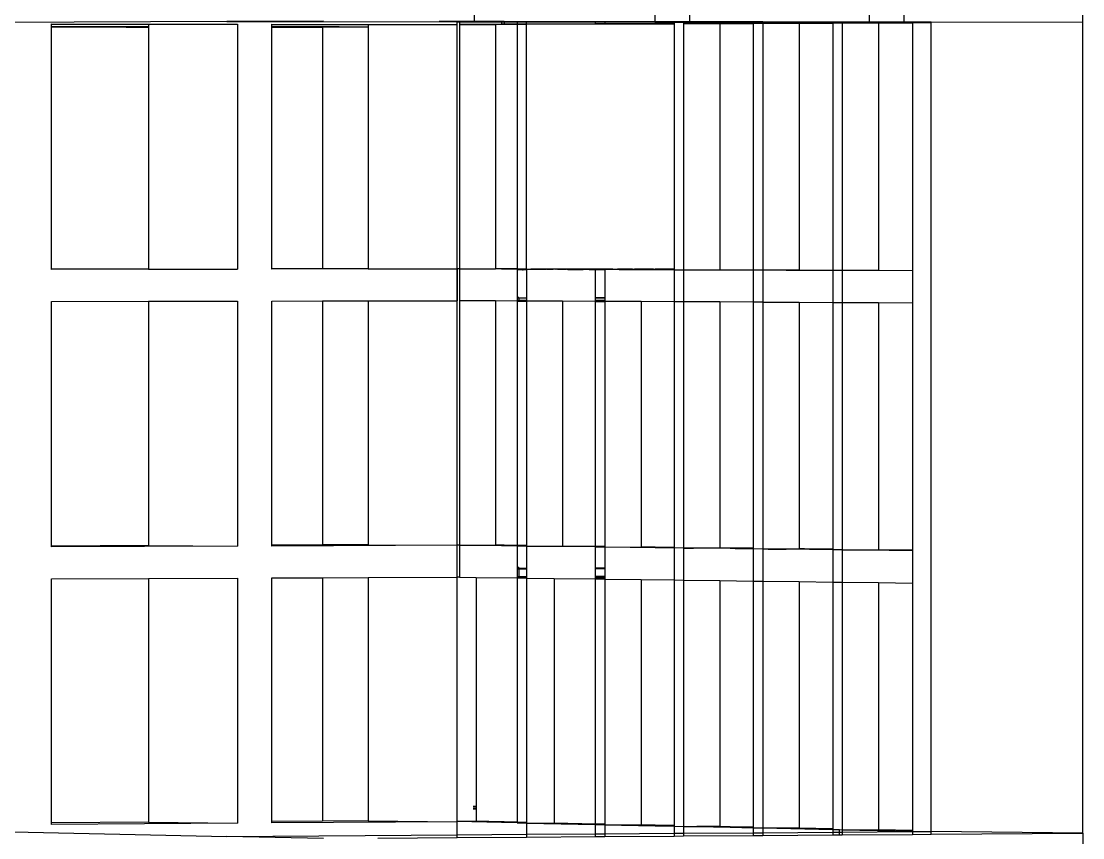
# Model space of a CAD drawing. Extents: x -10531 to 16009, y -6447 to 5372.
# Drawn here: x -9810.9 to -9585, y -144.7 to 29 of the extents above; entities that cross this region are included whole.
import ezdxf

# ---------------------------------------------------------------- set-up
doc = ezdxf.new("R2010")
doc.units = 0
doc.layers.get('0').update_dxf_attribs({"linetype": 'CONTINUOUS'})

msp = doc.modelspace()

# ---------------------------------------------------------------- linework, layer by layer
for p, q in [((-9714.49, 35.97), (-9714.49, 29.03)), ((-9676.1, 35.91), (-9676.1, 28.98)), ((-9668.68, 35.89), (-9668.68, 28.97)), ((-9630.45, 35.83), (-9630.45, 28.92)), ((-9623.06, 35.81), (-9623.06, 28.91)), ((-9585.01, 28.86), (-9585.01, 35.75)), ((-9767.12, 28.99), (-9861.01, 28.59)), ((-9804.47, 28.48), (-9764.85, 28.43)), ((-9804.47, 28.41), (-9804.47, 28.48)), ((-9804.47, 28.41), (-9783.79, 28.39)), ((-9804.47, 27.94), (-9804.47, 28.41)), ((-9804.47, 27.94), (-9783.79, 27.91)), ((-9804.47, 27.83), (-9804.47, 27.94)), ((-9804.47, 27.83), (-9795.69, 27.82)), ((-9804.47, -23.72), (-9804.47, 27.83)), ((-9783.79, 27.84), (-9795.69, 27.82)), ((-9795.69, 27.82), (-9788.53, 27.81)), ((-9783.79, 27.82), (-9788.53, 27.81)), ((-9788.53, 27.81), (-9783.79, 27.8)), ((-9783.79, 28.39), (-9764.85, 28.43)), ((-9783.79, 28.39), (-9783.79, 27.91)), ((-9783.79, 27.91), (-9783.79, 27.84)), ((-9783.79, 27.84), (-9783.79, 27.82)), ((-9783.79, 27.82), (-9783.79, 27.8)), ((-9783.79, 27.8), (-9783.79, -23.69)), ((-9759.67, 29.02), (-9767.12, 28.99)), ((-9767.12, 28.99), (-9759.67, 28.98)), ((-9764.85, 28.43), (-9764.85, -23.73)), ((-9746.54, 29.08), (-9759.67, 29.02)), ((-9759.67, 28.98), (-9759.67, 29.02)), ((-9759.67, 28.98), (-9718.1, 28.92)), ((-9757.55, 28.42), (-9718.1, 28.36)), ((-9757.55, 28.35), (-9757.55, 28.42)), ((-9757.55, 28.35), (-9737.07, 28.32)), ((-9757.55, 27.87), (-9757.55, 28.35)), ((-9757.55, 27.87), (-9743.21, 27.86)), ((-9757.55, 27.82), (-9757.55, 27.87)), ((-9743.21, 27.86), (-9757.55, 27.82)), ((-9757.55, 27.77), (-9757.55, 27.82)), ((-9757.55, 27.77), (-9746.8, 27.75)), ((-9757.55, -23.66), (-9757.55, 27.77)), ((-9737.07, 27.77), (-9746.8, 27.75)), ((-9746.8, 27.75), (-9746.8, -23.65)), ((-9743.21, 27.86), (-9737.07, 27.85)), ((-9737.07, 28.32), (-9718.1, 28.36)), ((-9737.07, 28.32), (-9737.07, 27.85)), ((-9737.07, 27.85), (-9737.07, 27.77)), ((-9737.07, 27.77), (-9737.07, -23.64)), ((-9721.95, 29.05), (-9718.1, 29.04)), ((-9718.1, 28.92), (-9718.1, 29.04)), ((-9718.1, 29.04), (-9717.61, 29.04)), ((-9718.1, 28.36), (-9718.1, 28.92)), ((-9718.1, 28.92), (-9717.61, 28.92)), ((-9718.1, -23.68), (-9718.1, 28.36)), ((-9717.61, 29.04), (-9717.61, 28.92)), ((-9717.61, 29.04), (-9714.49, 29.03)), ((-9717.61, 28.92), (-9717.61, 28.36)), ((-9717.61, 28.92), (-9711.98, 28.91)), ((-9708.68, 28.4), (-9717.61, 28.36)), ((-9717.61, 28.36), (-9717.61, -23.68)), ((-9717.61, 28.36), (-9709.94, 28.36)), ((-9714.49, 29.03), (-9711.98, 29.03)), ((-9711.98, 28.91), (-9711.98, 29.03)), ((-9711.98, 29.03), (-9708.68, 29.03)), ((-9711.98, 28.91), (-9708.68, 28.91)), ((-9709.94, 28.36), (-9709.94, -23.67)), ((-9708.68, 28.36), (-9709.94, 28.36)), ((-9708.68, 29.03), (-9708.68, 28.91)), ((-9708.68, 29.03), (-9708.11, 29.03)), ((-9708.68, 28.91), (-9708.11, 28.91)), ((-9708.68, 28.91), (-9708.68, 28.4)), ((-9708.68, 28.4), (-9708.68, 28.36)), ((-9708.11, 28.4), (-9708.68, 28.4)), ((-9708.11, 28.36), (-9708.68, 28.36)), ((-9708.11, 29.03), (-9708.11, 28.91)), ((-9708.11, 29.03), (-9705.38, 29.02)), ((-9708.11, 28.91), (-9708.11, 28.4)), ((-9708.11, 28.91), (-9705.38, 28.91)), ((-9705.38, 28.42), (-9708.11, 28.4)), ((-9708.11, 28.4), (-9708.11, 28.36)), ((-9705.38, 28.37), (-9708.11, 28.36)), ((-9705.38, 29.02), (-9705.38, 28.91)), ((-9705.38, 29.02), (-9703.37, 29.02)), ((-9705.38, 28.91), (-9705.38, 28.42)), ((-9705.38, 28.91), (-9703.37, 28.9)), ((-9703.37, 28.42), (-9705.38, 28.42)), ((-9705.38, 28.42), (-9703.37, 28.41)), ((-9705.38, 28.42), (-9705.38, 28.37)), ((-9703.37, 28.38), (-9705.38, 28.37)), ((-9705.38, 28.37), (-9705.38, -23.68)), ((-9703.37, 28.9), (-9703.37, 29.02)), ((-9703.37, 29.02), (-9688.72, 29)), ((-9703.37, 28.42), (-9703.37, 28.9)), ((-9703.37, 28.9), (-9688.72, 28.88)), ((-9703.37, 28.42), (-9688.72, 28.49)), ((-9676.02, 28.39), (-9703.37, 28.42)), ((-9703.37, 28.41), (-9703.37, 28.42)), ((-9703.37, 28.38), (-9703.37, 28.41)), ((-9703.37, -23.69), (-9703.37, 28.38)), ((-9688.72, 28.88), (-9688.72, 29)), ((-9688.72, 29), (-9686.7, 29)), ((-9688.72, 28.49), (-9688.72, 28.88)), ((-9688.72, 28.88), (-9686.7, 28.88)), ((-9686.7, 28.49), (-9688.72, 28.49)), ((-9676.02, 28.47), (-9688.72, 28.49)), ((-9686.7, 29), (-9686.7, 28.88)), ((-9686.7, 29), (-9676.1, 28.98)), ((-9686.7, 28.88), (-9686.7, 28.49)), ((-9686.7, 28.88), (-9676.02, 28.87)), ((-9676.02, 28.48), (-9686.7, 28.49)), ((-9676.1, 28.98), (-9676.02, 28.98)), ((-9676.02, 28.98), (-9676.02, 28.87)), ((-9676.02, 28.98), (-9671.97, 28.98)), ((-9676.02, 28.87), (-9676.02, 28.48)), ((-9676.02, 28.87), (-9671.97, 28.86)), ((-9671.97, 28.48), (-9676.02, 28.48)), ((-9676.02, 28.48), (-9676.02, 28.47)), ((-9671.97, 28.47), (-9676.02, 28.47)), ((-9676.02, 28.47), (-9676.02, 28.39)), ((-9671.97, 28.39), (-9676.02, 28.39)), ((-9671.97, 28.98), (-9669.94, 28.97)), ((-9671.97, 28.98), (-9671.97, 28.86)), ((-9671.97, 28.86), (-9671.97, 28.48)), ((-9671.97, 28.86), (-9669.94, 28.86)), ((-9671.97, 28.48), (-9671.97, 28.47)), ((-9671.97, 28.47), (-9671.97, 28.39)), ((-9671.97, 28.39), (-9671.97, -23.7)), ((-9669.94, 28.97), (-9669.94, 28.86)), ((-9669.94, 28.97), (-9668.68, 28.97)), ((-9669.94, 28.86), (-9669.94, 28.56)), ((-9669.94, 28.86), (-9667.1, 28.85)), ((-9669.94, 28.56), (-9667.1, 28.58)), ((-9669.94, 28.56), (-9669.94, -23.84)), ((-9669.94, 28.56), (-9667.1, 28.56)), ((-9668.68, 28.97), (-9667.1, 28.97)), ((-9667.1, 28.97), (-9664.52, 28.97)), ((-9667.1, 28.85), (-9667.1, 28.97)), ((-9667.1, 28.58), (-9667.1, 28.85)), ((-9667.1, 28.85), (-9664.52, 28.85)), ((-9667.1, 28.58), (-9660.01, 28.61)), ((-9667.1, 28.56), (-9667.1, 28.58)), ((-9667.1, 28.56), (-9662.23, 28.55)), ((-9664.52, 28.85), (-9664.52, 28.97)), ((-9664.52, 28.97), (-9660.01, 28.96)), ((-9664.52, 28.85), (-9660.01, 28.84)), ((-9662.23, 28.55), (-9660.01, 28.56)), ((-9662.23, 28.55), (-9662.23, -23.84)), ((-9660.01, 28.84), (-9660.01, 28.96)), ((-9660.01, 28.96), (-9655.14, 28.95)), ((-9660.01, 28.61), (-9660.01, 28.84)), ((-9660.01, 28.84), (-9655.14, 28.84)), ((-9660.01, 28.61), (-9655.14, 28.63)), ((-9660.01, 28.56), (-9660.01, 28.61)), ((-9660.01, 28.56), (-9655.14, 28.58)), ((-9655.14, 28.95), (-9655.14, 28.84)), ((-9655.14, 28.95), (-9653.1, 28.95)), ((-9655.14, 28.84), (-9655.14, 28.63)), ((-9655.14, 28.84), (-9653.1, 28.83)), ((-9655.14, 28.63), (-9653.1, 28.63)), ((-9655.14, 28.63), (-9655.14, 28.58)), ((-9655.14, 28.58), (-9655.14, -23.86)), ((-9653.1, 28.95), (-9653.1, 28.83)), ((-9653.1, 28.95), (-9648.11, 28.94)), ((-9653.1, 28.83), (-9653.1, 28.63)), ((-9653.1, 28.83), (-9648.11, 28.83)), ((-9653.1, 28.63), (-9648.11, 28.66)), ((-9653.1, 28.63), (-9653.1, -23.9)), ((-9653.1, 28.63), (-9648.11, 28.63)), ((-9648.11, 28.94), (-9648.11, 28.83)), ((-9648.11, 28.94), (-9640.58, 28.93)), ((-9648.11, 28.83), (-9648.11, 28.66)), ((-9648.11, 28.83), (-9640.58, 28.82)), ((-9648.11, 28.66), (-9640.58, 28.69)), ((-9648.11, 28.66), (-9648.11, 28.63)), ((-9648.11, 28.63), (-9645.38, 28.63)), ((-9645.38, 28.63), (-9640.58, 28.65)), ((-9645.38, 28.63), (-9645.38, -23.89)), ((-9640.58, 28.93), (-9640.58, 28.82)), ((-9640.58, 28.93), (-9638.22, 28.93)), ((-9640.58, 28.82), (-9640.58, 28.69)), ((-9640.58, 28.82), (-9638.22, 28.81)), ((-9640.58, 28.69), (-9638.22, 28.7)), ((-9640.58, 28.69), (-9640.58, 28.65)), ((-9640.58, 28.65), (-9638.22, 28.66)), ((-9638.22, 28.93), (-9638.22, 28.81)), ((-9638.22, 28.93), (-9636.74, 28.93)), ((-9638.22, 28.81), (-9638.22, 28.7)), ((-9638.22, 28.81), (-9636.74, 28.81)), ((-9638.22, 28.7), (-9636.74, 28.7)), ((-9638.22, 28.7), (-9638.22, 28.66)), ((-9638.22, 28.66), (-9638.22, -23.92)), ((-9636.74, 28.81), (-9636.74, 28.93)), ((-9636.74, 28.93), (-9636.18, 28.93)), ((-9636.74, 28.7), (-9636.74, 28.81)), ((-9636.74, 28.81), (-9636.18, 28.81)), ((-9636.74, 28.7), (-9636.18, 28.71)), ((-9636.18, 28.93), (-9636.18, 28.81)), ((-9636.18, 28.93), (-9630.45, 28.92)), ((-9636.18, 28.81), (-9636.18, 28.71)), ((-9636.18, 28.81), (-9625.78, 28.8)), ((-9636.18, 28.71), (-9625.78, 28.75)), ((-9636.18, 28.71), (-9636.18, -23.96)), ((-9636.18, 28.71), (-9628.44, 28.7)), ((-9630.45, 28.92), (-9625.78, 28.91)), ((-9628.44, 28.7), (-9625.78, 28.71)), ((-9628.44, 28.7), (-9628.44, -23.95)), ((-9625.78, 28.91), (-9623.06, 28.91)), ((-9625.78, 28.91), (-9625.78, 28.8)), ((-9625.78, 28.8), (-9621.23, 28.79)), ((-9625.78, 28.8), (-9625.78, 28.75)), ((-9625.78, 28.75), (-9621.23, 28.77)), ((-9625.78, 28.75), (-9625.78, 28.71)), ((-9625.78, 28.71), (-9621.23, 28.73)), ((-9623.06, 28.91), (-9621.23, 28.91)), ((-9621.23, 28.91), (-9621.23, 28.79)), ((-9621.23, 28.91), (-9617.26, 28.9)), ((-9621.23, 28.79), (-9621.23, 28.77)), ((-9621.23, 28.79), (-9617.26, 28.78)), ((-9621.23, 28.77), (-9621.23, 28.73)), ((-9621.23, 28.73), (-9621.23, -23.98)), ((-9617.26, 28.78), (-9617.26, 28.9)), ((-9617.26, 28.9), (-9585.01, 28.86)), ((-9585.01, 28.86), (-9617.26, 28.78)), ((-9617.26, -143.4), (-9617.26, 28.78)), ((-9585.01, -143.76), (-9585.01, 28.86)), ((-9783.79, -23.69), (-9804.47, -23.72)), ((-9804.47, -23.77), (-9804.47, -23.72)), ((-9764.85, -23.73), (-9804.47, -23.77)), ((-9783.79, -23.69), (-9764.85, -23.73)), ((-9746.8, -23.65), (-9757.55, -23.66)), ((-9757.55, -23.72), (-9757.55, -23.66)), ((-9718.1, -23.68), (-9757.55, -23.72)), ((-9737.07, -23.64), (-9746.8, -23.65)), ((-9737.07, -23.64), (-9718.1, -23.68)), ((-9718.1, -30.45), (-9718.1, -23.68)), ((-9717.61, -23.68), (-9718.1, -23.68)), ((-9718.1, -23.68), (-9718.1, -30.45)), ((-9717.61, -23.68), (-9709.94, -23.67)), ((-9717.61, -23.68), (-9717.61, -30.45)), ((-9708.68, -23.71), (-9717.61, -23.68)), ((-9708.68, -23.67), (-9709.94, -23.67)), ((-9708.68, -23.67), (-9708.68, -23.71)), ((-9708.11, -23.67), (-9708.68, -23.67)), ((-9708.11, -23.71), (-9708.68, -23.71)), ((-9708.11, -23.67), (-9708.11, -23.71)), ((-9706.67, -23.68), (-9708.11, -23.67)), ((-9706.67, -23.71), (-9708.11, -23.71)), ((-9706.67, -23.68), (-9706.67, -23.71)), ((-9705.38, -23.68), (-9706.67, -23.68)), ((-9705.38, -23.72), (-9706.67, -23.71)), ((-9705.38, -23.68), (-9705.38, -23.72)), ((-9704.24, -23.69), (-9705.38, -23.68)), ((-9705.38, -23.73), (-9704.65, -23.72)), ((-9705.38, -23.72), (-9704.65, -23.72)), ((-9705.38, -23.72), (-9705.38, -23.73)), ((-9705.38, -23.73), (-9705.38, -23.74)), ((-9705.38, -23.74), (-9705.38, -23.81)), ((-9705.01, -23.74), (-9705.38, -23.74)), ((-9705.38, -23.81), (-9704.23, -23.8)), ((-9705.38, -23.81), (-9705.38, -29.75)), ((-9705.01, -23.74), (-9704.77, -23.74)), ((-9704.77, -23.74), (-9704.56, -23.74)), ((-9704.65, -23.72), (-9704.24, -23.72)), ((-9704.65, -23.72), (-9704.32, -23.72)), ((-9704.56, -23.74), (-9704.4, -23.74)), ((-9704.4, -23.74), (-9704.29, -23.74)), ((-9704.32, -23.72), (-9704.24, -23.72)), ((-9704.29, -23.74), (-9704.24, -23.74)), ((-9704.24, -23.69), (-9704.24, -23.72)), ((-9704.21, -23.69), (-9704.24, -23.69)), ((-9704.24, -23.72), (-9704.24, -23.74)), ((-9704.24, -23.72), (-9704.21, -23.72)), ((-9704.24, -23.72), (-9704.24, -23.72)), ((-9704.24, -23.72), (-9704.21, -23.72)), ((-9704.24, -23.74), (-9704.24, -23.75)), ((-9704.22, -23.74), (-9704.24, -23.75)), ((-9704.24, -23.74), (-9704.22, -23.74)), ((-9704.23, -23.8), (-9704.24, -23.75)), ((-9704.23, -23.83), (-9704.23, -23.8)), ((-9704.23, -23.8), (-9704.1, -23.8)), ((-9704.23, -23.83), (-9704.1, -23.83)), ((-9704.22, -23.74), (-9704.21, -23.75)), ((-9704.21, -23.69), (-9704.21, -23.72)), ((-9703.37, -23.69), (-9704.21, -23.69)), ((-9704.21, -23.72), (-9703.37, -23.71)), ((-9704.21, -23.72), (-9704.21, -23.75)), ((-9704.21, -23.72), (-9704.21, -23.72)), ((-9704.21, -23.72), (-9703.37, -23.73)), ((-9704.21, -23.72), (-9703.37, -23.72)), ((-9704.21, -23.75), (-9704.1, -23.75)), ((-9703.37, -23.74), (-9704.1, -23.75)), ((-9704.1, -23.8), (-9704.1, -23.75)), ((-9704.1, -23.8), (-9703.37, -23.79)), ((-9704.1, -23.83), (-9704.1, -23.8)), ((-9703.37, -23.82), (-9704.1, -23.83)), ((-9703.37, -23.71), (-9703.37, -23.69)), ((-9703.37, -23.72), (-9703.37, -23.71)), ((-9703.37, -23.73), (-9703.37, -23.72)), ((-9703.37, -23.73), (-9702.46, -23.73)), ((-9703.37, -23.73), (-9703.37, -23.74)), ((-9703.37, -23.74), (-9703.37, -23.79)), ((-9703.37, -23.79), (-9703.37, -23.82)), ((-9703.37, -23.82), (-9703.37, -29.8)), ((-9702.05, -23.72), (-9702.46, -23.73)), ((-9702.46, -23.73), (-9699.47, -23.74)), ((-9699.47, -23.72), (-9702.05, -23.72)), ((-9699.47, -23.72), (-9699.47, -23.74)), ((-9699.46, -23.72), (-9699.47, -23.72)), ((-9699.47, -23.74), (-9699.46, -23.74)), ((-9699.46, -23.72), (-9699.46, -23.74)), ((-9699.2, -23.72), (-9699.46, -23.72)), ((-9699.46, -23.74), (-9699.2, -23.74)), ((-9699.2, -23.72), (-9699.2, -23.74)), ((-9698.81, -23.72), (-9699.2, -23.72)), ((-9699.02, -23.74), (-9699.2, -23.74)), ((-9699.02, -23.74), (-9698.81, -23.74)), ((-9698.47, -23.72), (-9698.81, -23.72)), ((-9698.81, -23.72), (-9698.81, -23.74)), ((-9698.81, -23.74), (-9698.47, -23.73)), ((-9698.81, -23.74), (-9698.47, -23.74)), ((-9698.47, -23.72), (-9698.47, -23.73)), ((-9698.24, -23.72), (-9698.47, -23.72)), ((-9698.47, -23.73), (-9698.47, -23.74)), ((-9698.47, -23.73), (-9698.24, -23.73)), ((-9698.47, -23.74), (-9698.24, -23.74)), ((-9698.24, -23.72), (-9698.24, -23.73)), ((-9697.69, -23.72), (-9698.24, -23.72)), ((-9698.24, -23.73), (-9698.24, -23.74)), ((-9698.24, -23.73), (-9697.69, -23.73)), ((-9698.24, -23.74), (-9697.69, -23.75)), ((-9697.69, -23.72), (-9697.69, -23.73)), ((-9697.14, -23.72), (-9697.69, -23.73)), ((-9697.14, -23.72), (-9697.69, -23.72)), ((-9697.69, -23.73), (-9697.69, -23.75)), ((-9696.77, -23.75), (-9697.69, -23.75)), ((-9697.14, -23.72), (-9697.05, -23.72)), ((-9696.03, -23.72), (-9697.05, -23.72)), ((-9696.03, -23.74), (-9696.77, -23.75)), ((-9696.77, -23.75), (-9696.03, -23.75)), ((-9696.03, -23.72), (-9696.03, -23.74)), ((-9696.02, -23.72), (-9696.03, -23.72)), ((-9696.03, -23.74), (-9696.03, -23.75)), ((-9696.02, -23.74), (-9696.03, -23.74)), ((-9696.03, -23.75), (-9696.02, -23.75)), ((-9696.02, -23.72), (-9696.02, -23.74)), ((-9695.76, -23.72), (-9696.02, -23.72)), ((-9696.02, -23.74), (-9696.02, -23.75)), ((-9695.76, -23.74), (-9696.02, -23.74)), ((-9696.02, -23.75), (-9695.76, -23.75)), ((-9695.76, -23.72), (-9695.76, -23.74)), ((-9695.37, -23.72), (-9695.76, -23.72)), ((-9695.37, -23.73), (-9695.76, -23.74)), ((-9695.76, -23.74), (-9695.76, -23.75)), ((-9695.76, -23.75), (-9695.66, -23.75)), ((-9695.66, -23.75), (-9695.36, -23.75)), ((-9695.37, -23.72), (-9695.37, -23.73)), ((-9695.25, -23.72), (-9695.37, -23.72)), ((-9695.25, -23.73), (-9695.37, -23.73)), ((-9695.36, -23.75), (-9695.37, -23.73)), ((-9695.36, -23.75), (-9695.25, -23.75)), ((-9695.25, -23.72), (-9695.25, -23.73)), ((-9695.22, -23.72), (-9695.25, -23.72)), ((-9695.22, -23.73), (-9695.25, -23.73)), ((-9695.25, -23.75), (-9695.25, -23.73)), ((-9695.22, -23.75), (-9695.25, -23.75)), ((-9695.22, -23.72), (-9695.22, -23.73)), ((-9695.03, -23.72), (-9695.22, -23.72)), ((-9695.03, -23.73), (-9695.22, -23.73)), ((-9695.22, -23.75), (-9695.22, -23.73)), ((-9695.22, -23.75), (-9695.03, -23.75)), ((-9695.03, -23.72), (-9695.03, -23.73)), ((-9694.8, -23.72), (-9695.03, -23.72)), ((-9694.8, -23.73), (-9695.03, -23.73)), ((-9695.03, -23.73), (-9695.03, -23.75)), ((-9694.8, -23.76), (-9695.03, -23.75)), ((-9694.8, -23.72), (-9694.8, -23.73)), ((-9694.75, -23.72), (-9694.8, -23.72)), ((-9694.75, -23.73), (-9694.8, -23.73)), ((-9694.8, -23.73), (-9694.8, -23.76)), ((-9694.75, -23.76), (-9694.8, -23.76)), ((-9694.75, -23.72), (-9694.75, -23.73)), ((-9693.87, -23.72), (-9694.75, -23.72)), ((-9693.87, -23.72), (-9694.75, -23.73)), ((-9694.75, -23.73), (-9694.75, -23.76)), ((-9694.58, -23.76), (-9694.75, -23.76)), ((-9694.58, -23.76), (-9692.3, -23.72)), ((-9694.58, -23.76), (-9692.3, -23.73)), ((-9692.3, -23.73), (-9694.58, -23.76)), ((-9694.58, -23.76), (-9693.99, -23.76)), ((-9692.3, -23.74), (-9693.99, -23.76)), ((-9693.99, -23.76), (-9693.47, -23.76)), ((-9693.78, -23.72), (-9693.87, -23.72)), ((-9692.3, -23.72), (-9693.78, -23.72)), ((-9692.3, -23.75), (-9693.47, -23.76)), ((-9693.47, -23.76), (-9692.67, -23.76)), ((-9692.67, -23.76), (-9692.3, -23.76)), ((-9692.67, -23.76), (-9692.3, -23.76)), ((-9692.3, -23.72), (-9692.27, -23.72)), ((-9692.3, -23.72), (-9692.3, -23.73)), ((-9692.3, -23.73), (-9692.27, -23.73)), ((-9692.3, -23.73), (-9692.3, -23.73)), ((-9692.3, -23.73), (-9692.3, -23.74)), ((-9692.27, -23.73), (-9692.3, -23.73)), ((-9692.27, -23.74), (-9692.3, -23.74)), ((-9692.3, -23.74), (-9692.3, -23.75)), ((-9692.27, -23.75), (-9692.3, -23.75)), ((-9692.3, -23.75), (-9692.3, -23.76)), ((-9692.3, -23.76), (-9692.3, -23.76)), ((-9692.3, -23.76), (-9692.27, -23.76)), ((-9692.3, -23.76), (-9692.27, -23.76)), ((-9692.27, -23.76), (-9687.83, -23.71)), ((-9689.74, -23.71), (-9692.27, -23.74)), ((-9692.27, -23.73), (-9690.61, -23.71)), ((-9689, -23.71), (-9692.27, -23.75)), ((-9692.27, -23.72), (-9692.18, -23.72)), ((-9691.57, -23.71), (-9692.27, -23.73)), ((-9692.27, -23.72), (-9692.27, -23.73)), ((-9692.27, -23.73), (-9692.27, -23.73)), ((-9692.27, -23.73), (-9692.27, -23.74)), ((-9692.27, -23.74), (-9692.27, -23.75)), ((-9692.27, -23.75), (-9692.27, -23.76)), ((-9692.27, -23.76), (-9692.27, -23.76)), ((-9692.27, -23.76), (-9691.98, -23.77)), ((-9691.57, -23.71), (-9692.18, -23.72)), ((-9691.98, -23.77), (-9691.75, -23.77)), ((-9686.83, -23.71), (-9691.75, -23.77)), ((-9691.75, -23.77), (-9691.32, -23.77)), ((-9691.23, -23.71), (-9691.57, -23.71)), ((-9691.32, -23.77), (-9685.87, -23.71)), ((-9690.47, -23.77), (-9691.32, -23.77)), ((-9690.61, -23.71), (-9691.23, -23.71)), ((-9689.74, -23.71), (-9690.61, -23.71)), ((-9685.01, -23.71), (-9690.47, -23.77)), ((-9690.03, -23.77), (-9690.47, -23.77)), ((-9690.03, -23.77), (-9684.08, -23.71)), ((-9690.03, -23.77), (-9688.72, -23.78)), ((-9689, -23.71), (-9689.74, -23.71)), ((-9687.83, -23.71), (-9689, -23.71)), ((-9688.72, -23.8), (-9687.04, -23.78)), ((-9687.79, -23.78), (-9688.72, -23.79)), ((-9688.72, -23.79), (-9687.79, -23.78)), ((-9688.72, -23.79), (-9688.72, -23.78)), ((-9688.72, -23.78), (-9687.79, -23.78)), ((-9688.72, -23.8), (-9688.72, -23.79)), ((-9688.72, -23.79), (-9688.72, -23.79)), ((-9688.72, -23.83), (-9688.72, -23.8)), ((-9686.7, -23.81), (-9688.72, -23.83)), ((-9688.72, -23.84), (-9686.7, -23.81)), ((-9686.7, -23.82), (-9688.72, -23.84)), ((-9686.7, -23.83), (-9688.72, -23.85)), ((-9688.72, -23.84), (-9688.72, -23.83)), ((-9688.72, -23.85), (-9688.72, -23.84)), ((-9688.72, -29.77), (-9688.72, -23.85)), ((-9686.83, -23.71), (-9687.83, -23.71)), ((-9687.55, -23.78), (-9687.79, -23.78)), ((-9680.81, -23.7), (-9687.55, -23.78)), ((-9687.55, -23.78), (-9687.04, -23.78)), ((-9687.01, -23.78), (-9687.04, -23.78)), ((-9679.73, -23.7), (-9687.01, -23.78)), ((-9687.01, -23.78), (-9686.7, -23.78)), ((-9686.5, -23.71), (-9686.83, -23.71)), ((-9679.73, -23.7), (-9686.7, -23.78)), ((-9686.7, -23.78), (-9686.7, -23.81)), ((-9684.77, -23.79), (-9686.7, -23.78)), ((-9686.7, -23.81), (-9686.7, -23.82)), ((-9686.7, -23.82), (-9686.7, -23.83)), ((-9686.7, -23.83), (-9686.7, -29.77)), ((-9685.87, -23.71), (-9686.5, -23.71)), ((-9685.01, -23.71), (-9685.87, -23.71)), ((-9685.01, -23.71), (-9684.08, -23.71)), ((-9684.28, -23.79), (-9684.77, -23.79)), ((-9676.02, -23.7), (-9684.28, -23.79)), ((-9676.46, -23.7), (-9684.28, -23.79)), ((-9683.67, -23.79), (-9684.28, -23.79)), ((-9684.08, -23.71), (-9684, -23.71)), ((-9680.81, -23.7), (-9684, -23.71)), ((-9676.02, -23.71), (-9683.67, -23.79)), ((-9683.67, -23.79), (-9676.02, -23.82)), ((-9680.81, -23.7), (-9680.39, -23.7)), ((-9679.73, -23.7), (-9680.39, -23.7)), ((-9679.51, -23.7), (-9679.73, -23.7)), ((-9676.46, -23.7), (-9679.51, -23.7)), ((-9676.37, -23.7), (-9676.46, -23.7)), ((-9676.37, -23.7), (-9676.02, -23.7)), ((-9676.02, -23.7), (-9676.02, -23.7)), ((-9676.01, -23.7), (-9676.02, -23.7)), ((-9674.79, -23.7), (-9676.02, -23.71)), ((-9676.02, -23.7), (-9676.02, -23.71)), ((-9676.02, -23.71), (-9676.02, -23.82)), ((-9676.02, -23.82), (-9671.97, -23.84)), ((-9675.66, -23.7), (-9676.01, -23.7)), ((-9674.79, -23.7), (-9675.66, -23.7)), ((-9674.77, -23.7), (-9674.79, -23.7)), ((-9671.97, -23.7), (-9674.77, -23.7)), ((-9671.97, -23.7), (-9671.97, -23.84)), ((-9671.97, -23.84), (-9671.97, -30.66)), ((-9671.97, -23.84), (-9669.94, -23.84)), ((-9669.94, -23.84), (-9669.94, -30.67)), ((-9669.94, -23.84), (-9667.1, -23.84)), ((-9669.94, -23.84), (-9667.1, -23.85)), ((-9667.1, -23.85), (-9667.1, -23.84)), ((-9667.1, -23.84), (-9662.23, -23.84)), ((-9667.1, -23.85), (-9660.01, -23.88)), ((-9662.23, -23.84), (-9660.01, -23.84)), ((-9660.01, -23.88), (-9660.01, -23.84)), ((-9660.01, -23.84), (-9655.14, -23.86)), ((-9660.01, -23.88), (-9655.14, -23.89)), ((-9655.14, -23.86), (-9655.14, -23.89)), ((-9655.14, -23.89), (-9655.14, -30.73)), ((-9655.14, -23.89), (-9653.1, -23.9)), ((-9653.1, -23.9), (-9653.1, -30.74)), ((-9653.1, -23.9), (-9648.11, -23.92)), ((-9653.1, -23.9), (-9648.11, -23.9)), ((-9648.11, -23.9), (-9645.38, -23.89)), ((-9648.11, -23.9), (-9648.11, -23.92)), ((-9648.11, -23.92), (-9638.22, -23.95)), ((-9645.38, -23.89), (-9638.22, -23.92)), ((-9638.22, -23.92), (-9638.22, -23.95)), ((-9638.22, -23.95), (-9638.22, -30.81)), ((-9638.22, -23.95), (-9636.18, -23.96)), ((-9636.18, -23.96), (-9628.44, -23.95)), ((-9636.18, -23.96), (-9636.18, -30.82)), ((-9636.18, -23.96), (-9621.23, -24.01)), ((-9628.44, -23.95), (-9621.23, -23.98)), ((-9621.23, -23.98), (-9621.23, -24.01)), ((-9621.23, -24.01), (-9621.23, -30.89)), ((-9804.47, -30.58), (-9783.79, -30.55)), ((-9804.47, -82.64), (-9804.47, -30.58)), ((-9783.79, -30.55), (-9764.85, -30.52)), ((-9783.79, -30.55), (-9783.79, -82.55)), ((-9764.85, -30.52), (-9764.85, -82.68)), ((-9757.55, -30.51), (-9746.8, -30.49)), ((-9757.55, -82.45), (-9757.55, -30.51)), ((-9746.8, -30.49), (-9737.07, -30.48)), ((-9746.8, -30.49), (-9746.8, -82.41)), ((-9737.07, -30.48), (-9718.1, -30.45)), ((-9737.07, -30.48), (-9737.07, -82.37)), ((-9718.1, -82.49), (-9718.1, -30.45)), ((-9717.61, -30.45), (-9717.61, -82.49)), ((-9709.94, -30.49), (-9717.61, -30.45)), ((-9709.94, -30.49), (-9709.94, -82.47)), ((-9705.38, -30.51), (-9709.94, -30.49)), ((-9705.01, -29.75), (-9705.38, -29.75)), ((-9705.38, -29.75), (-9705.38, -29.8)), ((-9705.38, -29.8), (-9705.01, -29.8)), ((-9705.38, -29.8), (-9705.38, -29.85)), ((-9705.38, -29.85), (-9705.01, -29.85)), ((-9705.38, -29.85), (-9705.38, -30.42)), ((-9705.01, -30.42), (-9705.38, -30.42)), ((-9705.38, -30.42), (-9705.38, -30.45)), ((-9705.38, -30.45), (-9705.01, -30.46)), ((-9705.38, -30.45), (-9705.38, -30.46)), ((-9705.01, -30.46), (-9705.38, -30.46)), ((-9705.38, -30.46), (-9705.38, -30.51)), ((-9705.38, -30.51), (-9703.37, -30.5)), ((-9703.37, -30.52), (-9705.38, -30.51)), ((-9705.38, -30.51), (-9705.38, -82.52)), ((-9705.01, -29.75), (-9705.01, -29.8)), ((-9705.01, -29.8), (-9703.37, -29.8)), ((-9705.01, -29.8), (-9705.01, -29.85)), ((-9705.01, -29.85), (-9703.37, -29.85)), ((-9705.01, -29.85), (-9705.01, -30.42)), ((-9703.37, -30.42), (-9705.01, -30.42)), ((-9705.01, -30.42), (-9705.01, -30.46)), ((-9705.01, -30.46), (-9705.01, -30.46)), ((-9705.01, -30.46), (-9703.37, -30.46)), ((-9703.37, -30.47), (-9705.01, -30.46)), ((-9703.37, -29.8), (-9703.37, -29.85)), ((-9703.37, -29.85), (-9703.37, -30.42)), ((-9703.37, -30.42), (-9703.37, -30.46)), ((-9703.37, -30.46), (-9703.37, -30.47)), ((-9703.37, -30.47), (-9703.37, -30.5)), ((-9703.37, -30.5), (-9703.37, -30.52)), ((-9695.69, -30.55), (-9703.37, -30.52)), ((-9703.37, -30.52), (-9703.37, -82.55)), ((-9695.69, -30.55), (-9695.69, -82.64)), ((-9688.72, -30.58), (-9695.69, -30.55)), ((-9688.72, -29.77), (-9686.7, -29.77)), ((-9688.72, -29.83), (-9688.72, -29.77)), ((-9688.72, -29.83), (-9686.7, -29.83)), ((-9688.72, -30.4), (-9688.72, -29.83)), ((-9686.7, -30.4), (-9688.72, -30.4)), ((-9688.72, -30.49), (-9688.72, -30.4)), ((-9686.7, -30.48), (-9688.72, -30.49)), ((-9688.72, -30.5), (-9688.72, -30.49)), ((-9686.7, -30.5), (-9688.72, -30.5)), ((-9688.72, -30.53), (-9688.72, -30.5)), ((-9688.72, -30.53), (-9686.7, -30.54)), ((-9688.72, -30.54), (-9688.72, -30.53)), ((-9686.7, -30.55), (-9688.72, -30.54)), ((-9688.72, -30.58), (-9688.72, -30.54)), ((-9686.7, -30.59), (-9688.72, -30.58)), ((-9688.72, -30.58), (-9686.7, -30.58)), ((-9688.72, -82.72), (-9688.72, -30.58)), ((-9686.7, -29.77), (-9686.7, -29.83)), ((-9686.7, -29.83), (-9686.7, -30.4)), ((-9686.7, -30.4), (-9686.7, -30.48)), ((-9686.7, -30.48), (-9686.7, -30.5)), ((-9686.7, -30.5), (-9686.7, -30.54)), ((-9686.7, -30.54), (-9686.7, -30.55)), ((-9686.7, -30.55), (-9686.7, -30.58)), ((-9686.7, -30.58), (-9686.7, -30.59)), ((-9686.7, -30.59), (-9686.7, -82.75)), ((-9679, -30.63), (-9686.7, -30.59)), ((-9679, -30.63), (-9679, -82.84)), ((-9671.97, -30.66), (-9679, -30.63)), ((-9669.94, -30.67), (-9671.97, -30.66)), ((-9671.97, -30.66), (-9671.97, -82.93)), ((-9669.94, -30.67), (-9669.94, -83.07)), ((-9662.23, -30.7), (-9669.94, -30.67)), ((-9662.23, -30.7), (-9662.23, -83.05)), ((-9655.14, -30.73), (-9662.23, -30.7)), ((-9653.1, -30.74), (-9655.14, -30.73)), ((-9655.14, -30.73), (-9655.14, -83.13)), ((-9653.1, -30.74), (-9653.1, -83.28)), ((-9653.1, -30.74), (-9645.38, -30.78)), ((-9645.38, -30.78), (-9645.38, -83.25)), ((-9645.38, -30.78), (-9638.22, -30.81)), ((-9638.22, -30.81), (-9636.18, -30.82)), ((-9638.22, -30.81), (-9638.22, -83.34)), ((-9636.18, -30.82), (-9636.18, -83.48)), ((-9636.18, -30.82), (-9628.44, -30.85)), ((-9628.44, -30.85), (-9628.44, -83.46)), ((-9628.44, -30.85), (-9621.23, -30.89)), ((-9621.23, -30.89), (-9621.23, -83.55)), ((-9783.79, -82.55), (-9804.47, -82.64)), ((-9804.47, -82.83), (-9804.47, -82.64)), ((-9764.85, -82.68), (-9804.47, -82.83)), ((-9783.79, -82.55), (-9764.85, -82.68)), ((-9746.8, -82.41), (-9757.55, -82.45)), ((-9757.55, -82.65), (-9757.55, -82.45)), ((-9718.1, -82.49), (-9757.55, -82.65)), ((-9737.07, -82.37), (-9746.8, -82.41)), ((-9737.07, -82.37), (-9718.1, -82.49)), ((-9717.61, -82.49), (-9718.1, -82.49)), ((-9718.1, -89.23), (-9718.1, -82.49)), ((-9718.1, -82.49), (-9718.1, -82.49)), ((-9717.61, -82.49), (-9709.94, -82.47)), ((-9717.61, -82.49), (-9717.61, -89.23)), ((-9708.68, -82.6), (-9717.61, -82.49)), ((-9708.68, -82.48), (-9709.94, -82.47)), ((-9708.68, -82.48), (-9708.68, -82.6)), ((-9708.11, -82.49), (-9708.68, -82.48)), ((-9708.11, -82.61), (-9708.68, -82.6)), ((-9708.11, -82.49), (-9708.11, -82.61)), ((-9705.38, -82.52), (-9708.11, -82.49)), ((-9705.38, -82.64), (-9708.11, -82.61)), ((-9705.38, -82.52), (-9705.38, -82.64)), ((-9703.37, -82.55), (-9705.38, -82.52)), ((-9705.38, -82.64), (-9703.37, -82.63)), ((-9703.37, -82.66), (-9705.38, -82.64)), ((-9705.38, -82.64), (-9705.38, -87.2)), ((-9703.37, -82.55), (-9703.37, -82.63)), ((-9703.37, -82.63), (-9703.37, -82.66)), ((-9703.37, -82.66), (-9695.69, -82.64)), ((-9688.72, -82.84), (-9703.37, -82.66)), ((-9703.37, -82.66), (-9703.37, -87.34)), ((-9688.72, -82.72), (-9695.69, -82.64)), ((-9688.72, -82.84), (-9688.72, -82.72)), ((-9686.7, -82.75), (-9688.72, -82.72)), ((-9686.7, -82.87), (-9688.72, -82.84)), ((-9688.72, -82.84), (-9686.7, -82.84)), ((-9688.72, -87.28), (-9688.72, -82.84)), ((-9686.7, -82.75), (-9686.7, -82.84)), ((-9686.7, -82.87), (-9679, -82.84)), ((-9686.7, -82.84), (-9686.7, -82.87)), ((-9676.02, -83), (-9686.7, -82.87)), ((-9686.7, -82.87), (-9686.7, -87.27)), ((-9676.02, -82.88), (-9679, -82.84)), ((-9676.02, -82.88), (-9676.02, -83)), ((-9671.97, -82.93), (-9676.02, -82.88)), ((-9671.97, -83.05), (-9676.02, -83)), ((-9671.97, -82.93), (-9671.97, -83.05)), ((-9671.97, -83.05), (-9671.97, -89.87)), ((-9669.94, -83.07), (-9671.97, -83.05)), ((-9669.94, -83.07), (-9669.94, -89.9)), ((-9669.94, -83.07), (-9668.11, -83.07)), ((-9668.11, -83.09), (-9669.94, -83.07)), ((-9668.11, -83.09), (-9668.11, -83.07)), ((-9668.11, -83.07), (-9667.98, -83.07)), ((-9667.99, -83.1), (-9668.11, -83.09)), ((-9667.99, -83.1), (-9667.98, -83.07)), ((-9667.81, -83.1), (-9667.99, -83.1)), ((-9667.98, -83.07), (-9667.81, -83.07)), ((-9667.81, -83.07), (-9667.1, -83.06)), ((-9667.81, -83.1), (-9667.81, -83.07)), ((-9667.1, -83.11), (-9667.81, -83.1)), ((-9667.1, -83.06), (-9662.23, -83.05)), ((-9667.1, -83.11), (-9667.1, -83.06)), ((-9660.01, -83.19), (-9667.1, -83.11)), ((-9660.01, -83.07), (-9662.23, -83.05)), ((-9660.01, -83.19), (-9660.01, -83.07)), ((-9655.14, -83.13), (-9660.01, -83.07)), ((-9658.88, -83.21), (-9660.01, -83.19)), ((-9658.88, -83.21), (-9655.14, -83.19)), ((-9655.14, -83.25), (-9658.88, -83.21)), ((-9655.14, -83.13), (-9655.14, -83.19)), ((-9655.14, -83.19), (-9655.14, -83.25)), ((-9655.14, -83.25), (-9655.14, -90.09)), ((-9653.1, -83.28), (-9655.14, -83.25)), ((-9653.1, -83.28), (-9648.11, -83.26)), ((-9653.1, -83.28), (-9653.1, -90.12)), ((-9651.94, -83.29), (-9653.1, -83.28)), ((-9651.94, -83.29), (-9648.11, -83.28)), ((-9648.11, -83.34), (-9651.94, -83.29)), ((-9648.11, -83.26), (-9645.38, -83.25)), ((-9648.11, -83.26), (-9648.11, -83.28)), ((-9648.11, -83.28), (-9644.23, -83.27)), ((-9648.11, -83.28), (-9648.11, -83.34)), ((-9638.22, -83.46), (-9648.11, -83.34)), ((-9644.23, -83.27), (-9645.38, -83.25)), ((-9638.22, -83.34), (-9644.23, -83.27)), ((-9638.22, -83.34), (-9638.22, -83.46)), ((-9638.22, -83.46), (-9638.22, -90.31)), ((-9636.18, -83.48), (-9638.22, -83.46)), ((-9636.18, -83.48), (-9628.44, -83.46)), ((-9636.18, -83.48), (-9636.18, -90.34)), ((-9621.23, -83.67), (-9636.18, -83.48)), ((-9621.23, -83.55), (-9628.44, -83.46)), ((-9621.23, -83.55), (-9621.23, -83.67)), ((-9621.23, -83.67), (-9621.23, -90.54)), ((-9705.01, -87.2), (-9705.38, -87.2)), ((-9705.38, -87.2), (-9705.01, -87.2)), ((-9705.38, -87.2), (-9705.38, -87.35)), ((-9705.38, -87.2), (-9705.38, -87.2)), ((-9705.38, -87.35), (-9705.01, -87.35)), ((-9705.38, -87.35), (-9705.38, -87.51)), ((-9705.38, -87.51), (-9705.01, -87.51)), ((-9705.38, -87.51), (-9705.38, -89.18)), ((-9705.01, -87.2), (-9705.01, -87.35)), ((-9705.01, -87.35), (-9703.37, -87.34)), ((-9705.01, -87.35), (-9705.01, -87.51)), ((-9705.01, -87.51), (-9703.37, -87.5)), ((-9705.01, -87.51), (-9705.01, -89.18)), ((-9703.37, -87.34), (-9703.37, -87.5)), ((-9703.37, -87.5), (-9703.37, -89.18)), ((-9688.72, -87.28), (-9686.7, -87.27)), ((-9688.72, -87.44), (-9688.72, -87.28)), ((-9688.72, -87.44), (-9686.7, -87.43)), ((-9688.72, -89.13), (-9688.72, -87.44)), ((-9686.7, -87.27), (-9686.7, -87.43)), ((-9686.7, -87.43), (-9686.7, -89.12)), ((-9804.47, -89.64), (-9783.79, -89.55)), ((-9804.47, -141.55), (-9804.47, -89.64)), ((-9783.79, -89.55), (-9764.85, -89.47)), ((-9783.79, -89.55), (-9783.79, -141.42)), ((-9764.85, -89.47), (-9764.85, -141.62)), ((-9757.55, -89.44), (-9746.8, -89.39)), ((-9757.55, -141.24), (-9757.55, -89.44)), ((-9746.8, -89.39), (-9737.07, -89.35)), ((-9746.8, -89.39), (-9746.8, -141.17)), ((-9737.07, -89.35), (-9718.1, -89.27)), ((-9737.07, -89.35), (-9737.07, -141.1)), ((-9718.1, -89.23), (-9717.61, -89.23)), ((-9718.1, -89.26), (-9718.1, -89.23)), ((-9717.61, -89.27), (-9718.1, -89.26)), ((-9718.1, -89.27), (-9718.1, -89.26)), ((-9718.1, -141.25), (-9718.1, -89.27)), ((-9717.61, -89.23), (-9717.61, -89.27)), ((-9717.61, -89.27), (-9714.12, -89.31)), ((-9714.12, -89.31), (-9705.38, -89.43)), ((-9714.12, -89.31), (-9714.12, -138.05)), ((-9705.01, -89.18), (-9705.38, -89.18)), ((-9705.38, -89.18), (-9705.38, -89.33)), ((-9705.38, -89.33), (-9705.38, -89.43)), ((-9705.38, -89.33), (-9705.01, -89.34)), ((-9703.37, -89.42), (-9705.38, -89.43)), ((-9705.38, -89.43), (-9703.37, -89.46)), ((-9705.38, -89.43), (-9705.38, -141.41)), ((-9705.01, -89.18), (-9705.01, -89.34)), ((-9703.37, -89.18), (-9705.01, -89.18)), ((-9705.01, -89.34), (-9703.37, -89.36)), ((-9703.37, -89.18), (-9703.37, -89.36)), ((-9703.37, -89.36), (-9703.37, -89.42)), ((-9703.37, -89.42), (-9703.37, -89.46)), ((-9703.37, -89.46), (-9697.52, -89.53)), ((-9703.37, -89.46), (-9703.37, -141.45)), ((-9697.52, -89.53), (-9697.52, -141.57)), ((-9697.52, -89.53), (-9688.72, -89.65)), ((-9686.7, -89.12), (-9688.72, -89.13)), ((-9688.72, -89.37), (-9688.72, -89.13)), ((-9686.7, -89.36), (-9688.72, -89.37)), ((-9688.72, -89.4), (-9688.72, -89.37)), ((-9686.7, -89.4), (-9688.72, -89.4)), ((-9688.72, -89.49), (-9688.72, -89.4)), ((-9688.72, -89.49), (-9686.7, -89.52)), ((-9688.72, -89.55), (-9688.72, -89.49)), ((-9688.72, -89.55), (-9686.7, -89.58)), ((-9688.72, -89.65), (-9688.72, -89.55)), ((-9688.72, -89.65), (-9686.7, -89.64)), ((-9688.72, -89.65), (-9686.7, -89.68)), ((-9688.72, -141.76), (-9688.72, -89.65)), ((-9686.7, -89.12), (-9686.7, -89.36)), ((-9686.7, -89.36), (-9686.7, -89.4)), ((-9686.7, -89.4), (-9686.7, -89.52)), ((-9686.7, -89.52), (-9686.7, -89.58)), ((-9686.7, -89.58), (-9686.7, -89.64)), ((-9686.7, -89.64), (-9686.7, -89.68)), ((-9686.7, -89.68), (-9686.7, -141.8)), ((-9686.7, -89.68), (-9679, -89.78)), ((-9679, -89.78), (-9679, -141.91)), ((-9679, -89.78), (-9671.97, -89.87)), ((-9671.97, -89.87), (-9669.94, -89.9)), ((-9671.97, -89.87), (-9671.97, -142.06)), ((-9669.94, -89.9), (-9669.94, -142.3)), ((-9669.94, -89.9), (-9662.23, -90)), ((-9662.23, -90), (-9662.23, -142.26)), ((-9662.23, -90), (-9655.14, -90.09)), ((-9655.14, -90.09), (-9653.1, -90.12)), ((-9655.14, -90.09), (-9655.14, -142.41)), ((-9653.1, -90.12), (-9653.1, -142.65)), ((-9653.1, -90.12), (-9645.38, -90.22)), ((-9645.38, -90.22), (-9645.38, -142.61)), ((-9645.38, -90.22), (-9638.22, -90.31)), ((-9638.22, -90.31), (-9636.18, -90.34)), ((-9638.22, -90.31), (-9638.22, -142.76)), ((-9636.18, -90.34), (-9636.18, -143.01)), ((-9636.18, -90.34), (-9628.44, -90.44)), ((-9628.44, -90.44), (-9628.44, -142.96)), ((-9628.44, -90.44), (-9621.23, -90.54)), ((-9621.23, -90.54), (-9621.23, -143.11)), ((-9714.12, -138.05), (-9714.71, -138.05)), ((-9714.12, -138.1), (-9714.71, -138.1)), ((-9714.71, -138.34), (-9714.12, -138.33)), ((-9714.12, -138.49), (-9714.71, -138.48)), ((-9714.71, -138.58), (-9714.12, -138.58)), ((-9714.12, -138.05), (-9714.12, -138.1)), ((-9714.12, -138.1), (-9714.12, -138.33)), ((-9714.12, -138.33), (-9714.12, -138.49)), ((-9714.12, -138.49), (-9714.12, -138.58)), ((-9714.12, -138.58), (-9714.12, -141.23)), ((-9783.79, -141.42), (-9804.47, -141.55)), ((-9804.47, -141.89), (-9804.47, -141.55)), ((-9764.85, -141.62), (-9804.47, -141.89)), ((-9783.79, -141.42), (-9764.85, -141.62)), ((-9746.8, -141.17), (-9757.55, -141.24)), ((-9757.55, -141.57), (-9757.55, -141.24)), ((-9718.1, -141.31), (-9757.55, -141.57)), ((-9737.07, -141.1), (-9746.8, -141.17)), ((-9737.07, -141.1), (-9718.1, -141.31)), ((-9714.12, -141.23), (-9718.1, -141.25)), ((-9718.1, -141.3), (-9718.1, -141.25)), ((-9708.68, -141.49), (-9718.1, -141.3)), ((-9718.1, -141.31), (-9718.1, -141.3)), ((-9718.1, -144.09), (-9718.1, -141.31)), ((-9708.68, -141.34), (-9714.12, -141.23)), ((-9708.68, -141.34), (-9708.68, -141.49)), ((-9708.11, -141.35), (-9708.68, -141.34)), ((-9708.11, -141.51), (-9708.68, -141.49)), ((-9708.11, -141.35), (-9708.11, -141.51)), ((-9705.38, -141.41), (-9708.11, -141.35)), ((-9705.38, -141.56), (-9708.11, -141.51)), ((-9705.38, -141.41), (-9705.38, -141.56)), ((-9703.37, -141.45), (-9705.38, -141.41)), ((-9703.37, -141.55), (-9705.38, -141.56)), ((-9705.38, -141.56), (-9703.37, -141.6)), ((-9703.37, -141.45), (-9703.37, -141.55)), ((-9703.37, -141.55), (-9703.37, -141.6)), ((-9703.37, -141.6), (-9697.52, -141.57)), ((-9703.37, -141.6), (-9688.72, -141.91)), ((-9703.37, -141.6), (-9703.37, -143.99)), ((-9697.52, -141.57), (-9688.72, -141.76)), ((-9688.72, -141.91), (-9688.72, -141.76)), ((-9688.72, -141.76), (-9686.7, -141.8)), ((-9688.72, -141.91), (-9686.7, -141.9)), ((-9688.72, -141.91), (-9686.7, -141.95)), ((-9688.72, -143.89), (-9688.72, -141.91)), ((-9686.7, -141.8), (-9686.7, -141.9)), ((-9686.7, -141.9), (-9686.7, -141.95)), ((-9686.7, -141.95), (-9679, -141.91)), ((-9686.7, -141.95), (-9686.7, -143.88)), ((-9686.7, -141.95), (-9676.02, -142.18)), ((-9679, -141.91), (-9676.02, -141.97)), ((-9676.02, -141.97), (-9676.02, -142.18)), ((-9676.02, -141.97), (-9671.97, -142.06)), ((-9676.02, -142.18), (-9671.97, -142.26)), ((-9671.97, -142.06), (-9671.97, -142.26)), ((-9671.97, -142.26), (-9669.94, -142.3)), ((-9671.97, -142.26), (-9671.97, -143.78)), ((-9669.94, -142.3), (-9667.1, -142.29)), ((-9669.94, -142.3), (-9669.94, -143.76)), ((-9669.94, -142.3), (-9667.1, -142.36)), ((-9667.1, -142.29), (-9662.23, -142.26)), ((-9667.1, -142.36), (-9667.1, -142.29)), ((-9662.23, -142.26), (-9660.01, -142.3)), ((-9660.01, -142.51), (-9660.01, -142.3)), ((-9660.01, -142.3), (-9655.14, -142.41)), ((-9861.01, -142.41), (-9767.12, -144.43)), ((-9767.12, -144.43), (-9718.1, -144.09)), ((-9746.54, -144.87), (-9767.12, -144.43)), ((-9718.1, -144.09), (-9703.37, -143.99)), ((-9718.1, -144.67), (-9718.1, -144.09)), ((-9703.37, -143.99), (-9688.72, -143.89)), ((-9703.37, -143.99), (-9703.37, -144.57)), ((-9703.37, -144.57), (-9688.72, -144.47)), ((-9688.72, -143.89), (-9686.7, -143.88)), ((-9688.72, -144.47), (-9688.72, -143.89)), ((-9688.72, -144.47), (-9686.7, -144.46)), ((-9686.7, -143.88), (-9671.97, -143.78)), ((-9686.7, -143.88), (-9686.7, -144.46)), ((-9686.7, -144.46), (-9671.97, -144.36)), ((-9671.97, -143.78), (-9669.94, -143.76)), ((-9671.97, -143.78), (-9671.97, -144.36)), ((-9671.97, -144.36), (-9669.94, -144.34)), ((-9669.94, -143.76), (-9655.14, -143.66)), ((-9669.94, -143.76), (-9669.94, -144.34)), ((-9669.94, -144.34), (-9655.14, -144.24)), ((-9667.1, -142.36), (-9660.01, -142.51)), ((-9660.01, -142.51), (-9655.14, -142.61)), ((-9655.14, -142.41), (-9655.14, -142.61)), ((-9655.14, -142.61), (-9653.1, -142.65)), ((-9655.14, -142.61), (-9655.14, -143.66)), ((-9655.14, -143.66), (-9653.1, -143.65)), ((-9655.14, -143.66), (-9655.14, -144.24)), ((-9655.14, -144.24), (-9653.1, -144.23)), ((-9653.1, -142.65), (-9645.38, -142.61)), ((-9653.1, -142.65), (-9638.22, -142.96)), ((-9653.1, -142.65), (-9653.1, -143.65)), ((-9653.1, -143.65), (-9638.22, -143.54)), ((-9653.1, -143.65), (-9653.1, -144.23)), ((-9653.1, -144.23), (-9638.22, -144.12)), ((-9645.38, -142.61), (-9638.22, -142.76)), ((-9638.22, -142.76), (-9638.22, -142.96)), ((-9638.22, -142.96), (-9638.22, -143.54)), ((-9638.22, -142.96), (-9636.74, -142.99)), ((-9638.22, -143.54), (-9636.74, -143.53)), ((-9638.22, -143.54), (-9638.22, -144.12)), ((-9638.22, -144.12), (-9636.74, -144.11)), ((-9636.74, -143.53), (-9636.74, -142.99)), ((-9636.74, -142.99), (-9636.18, -143.01)), ((-9636.74, -144.11), (-9636.74, -143.53)), ((-9636.74, -143.53), (-9636.18, -143.53)), ((-9636.74, -144.11), (-9636.18, -144.11)), ((-9636.18, -143.01), (-9628.44, -142.96)), ((-9636.18, -143.01), (-9621.23, -143.32)), ((-9636.18, -143.01), (-9636.18, -143.53)), ((-9636.18, -143.53), (-9621.23, -143.43)), ((-9636.18, -143.53), (-9636.18, -144.11)), ((-9636.18, -144.11), (-9621.23, -144.01)), ((-9628.44, -142.96), (-9621.23, -143.11)), ((-9621.23, -143.11), (-9621.23, -143.32)), ((-9621.23, -143.32), (-9621.23, -143.43)), ((-9621.23, -143.43), (-9617.26, -143.4)), ((-9621.23, -143.43), (-9621.23, -144.01)), ((-9621.23, -144.01), (-9617.26, -143.98)), ((-9585.01, -143.76), (-9617.26, -143.4)), ((-9617.26, -143.98), (-9617.26, -143.4)), ((-9617.26, -143.98), (-9585.01, -143.76)), ((-9585.01, -143.76), (-9585.01, -150.65)), ((-9735.01, -144.79), (-9718.1, -144.67)), ((-9718.1, -144.67), (-9703.37, -144.57))]:
    msp.add_line(p, q)

doc.saveas('drawing.dxf')
